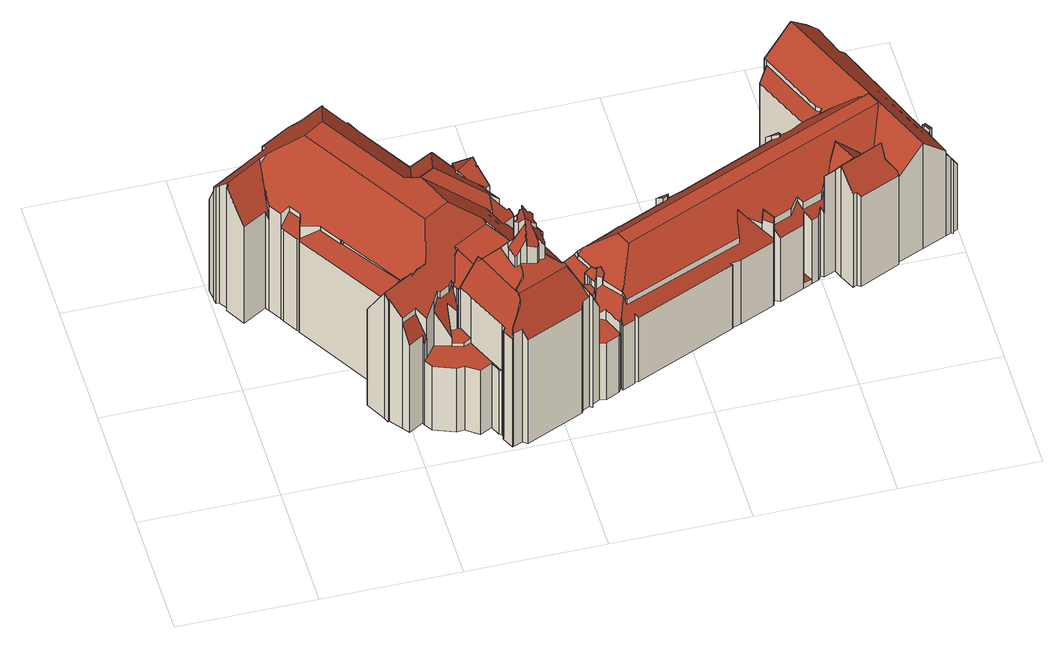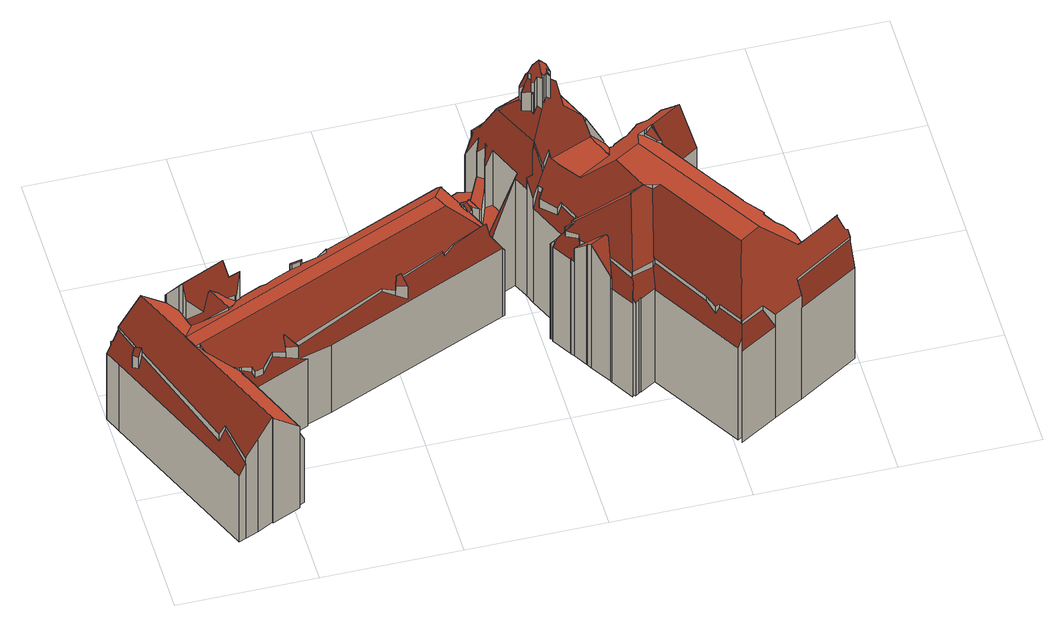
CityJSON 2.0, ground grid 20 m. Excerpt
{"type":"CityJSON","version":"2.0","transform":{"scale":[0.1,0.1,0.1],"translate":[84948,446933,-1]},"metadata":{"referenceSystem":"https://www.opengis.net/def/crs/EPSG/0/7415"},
"CityObjects":{
"building1":{"type":"Building","attributes":{"b3_dak_type":"slanted","b3_extrusie":0,"b3_h_dak_50p":20.17,"b3_h_dak_70p":23.47,"b3_h_dak_max":36.25,"b3_h_dak_min":10.65,"b3_h_maaiveld":-0.057,"b3_is_glas_dak":false,"b3_kas_warenhuis":false,"b3_mutatie_AHN3_AHN4":false,"b3_mutatie_AHN4_AHN5":false,"b3_n_vlakken":116,"b3_opp_buitenmuur":5851.84,"b3_opp_dak_plat":265.47,"b3_opp_dak_schuin":2906.08,"b3_opp_grond":2013.05,"b3_opp_scheidingsmuur":0,"b3_rmse_lod12":6.48,"b3_rmse_lod13":3.17,"b3_rmse_lod22":2.27,"b3_succes":true,"b3_t_run":5354,"b3_val3dity_lod12":"[104]","b3_val3dity_lod13":"[104]","b3_val3dity_lod22":"[102,104]","b3_volume_lod12":46735.2,"b3_volume_lod13":44130.54,"b3_volume_lod22":41397.62,"geconstateerd":false,"oorspronkelijkbouwjaar":1930,"rf_force_lod11":false,"status":"Pand in gebruik"},"children":["building1-1"]},
"building1-1":{"type":"BuildingPart","parents":["building1"],"geometry":[{"type":"Solid","lod":"2.2","boundaries":[[[[0,1,2,3,4,5,6,7,8,9,10,11,12,13,14,15,16,17,18,19,20,21,22,23,24,25,26,27,28,29,30,31,32,33,34,35,36,37,38,39,40,41,42,43,44,45,46,47,48,49,50,51,52,53,54,55,56,57,58,59,60,61,62,63,64,65,66,67,68,69,70,71,72,73,74,75,76,77,78,79,80,81,82,83,84,85,86,87,88,89,90,91,92,93,94,95,96,97,98,99,100,101,102,103,104,105,106,107,108,109,110,111,112,113,114,115,116,117,118,119,120,121,122,123,124,125,126,127,128,129,130],[131,0,132]],[[133,134,135,136]],[[137,87,86,138]],[[139,140,141,142]],[[143,144,145]],[[146,147,145]],[[144,143,148]],[[149,150,151,152]],[[153,154,97,96,155]],[[156,157,158]],[[159,160,161,162]],[[163,68,67,164]],[[165,101,100,166]],[[167,118,117,168]],[[168,117,116,169]],[[170,13,12,171]],[[172,173,174,175]],[[176,177,178,179,180]],[[181,182,183,184]],[[173,172,185]],[[186,119,118,167]],[[187,15,14,188,189]],[[190,191,192,193]],[[194,195,196,197]],[[198,199,200]],[[154,153,200]],[[201,47,46,202]],[[203,204,205]],[[206,207,205]],[[208,63,62,209]],[[210,211,212,213]],[[214,215,216,217]],[[218,219,220,221]],[[221,220,222]],[[223,224,182,181]],[[225,226,227,228]],[[229,230,231,232]],[[233,234,103,102,235,236]],[[237,104,103,234]],[[238,239,240]],[[241,242,240]],[[243,20,19,244]],[[245,16,15,187]],[[246,242,241,247]],[[248,249,250]],[[251,128,127,252,253]],[[254,108,107,255]],[[217,216,256,257]],[[258,114,113,259]],[[260,258,261,262]],[[164,67,66,263]],[[264,0,130,265]],[[265,130,129,266]],[[267,268,269,270]],[[271,272,273]],[[274,275,273]],[[276,175,174,277,278]],[[278,277,279,280,281]],[[282,283,284]],[[285,171,12,11,286,287]],[[288,126,125,248]],[[252,127,126,288]],[[289,290,291,292]],[[293,34,33,294]],[[295,296,297]],[[202,46,45,298]],[[299,75,74,300]],[[301,41,40,302,303]],[[304,38,37,305]],[[306,307,308,309]],[[310,5,4,311]],[[232,231,312]],[[197,196,313,314]],[[315,316,317,318]],[[319,313,320]],[[138,86,85,321]],[[321,85,84,322]],[[323,65,64,324]],[[325,326,327]],[[228,227,327]],[[328,329,330,331]],[[211,332,333,334]],[[335,336,337,338]],[[275,274,339]],[[340,341,342,343,344]],[[345,346,347]],[[348,349,350,215,214]],[[351,352,353,354]],[[349,348,355]],[[356,357,350,349]],[[358,359,160,159]],[[360,361,362,363]],[[354,353,364,365]],[[366,367,368]],[[287,286,369,370]],[[371,372,373]],[[326,325,373]],[[374,80,79,375]],[[376,377,81,80,374]],[[322,84,83,378]],[[379,380,134,133]],[[381,328,380,379]],[[257,256,115,114,258,260]],[[169,116,115,256]],[[142,141,382,383]],[[384,48,47,201]],[[385,386,49,48,384]],[[387,388,389,386,385]],[[390,42,41,301]],[[391,392,10,9,393]],[[394,395,396,397,398]],[[399,400,401]],[[298,45,44,402]],[[403,404,405,406,295]],[[405,404,407]],[[408,409,404,403]],[[410,411,412,413]],[[398,397,414,415]],[[416,106,105,417]],[[255,107,106,416]],[[417,105,104,237]],[[418,70,69,419,420]],[[419,69,68,163]],[[420,419,421,422]],[[300,74,73,423]],[[286,11,10,392]],[[424,283,282,230,229]],[[425,426,195,194]],[[136,135,380,379]],[[219,218,427]],[[428,429,140,139]],[[430,431,432,433]],[[433,432,434,435]],[[431,53,52,434]],[[435,434,52,51,436]],[[437,438,439]],[[363,362,439]],[[440,441,438,437]],[[442,199,198,438]],[[189,188,443,444]],[[444,443,207,206,445]],[[259,113,112,446]],[[447,448,199,442]],[[449,50,49,386]],[[450,451,452,453,454]],[[453,452,290,289]],[[296,295,406,455,456]],[[457,458,459]],[[460,8,7,458,457]],[[461,462,150,149]],[[462,91,90,463]],[[463,90,89,464]],[[465,94,93,466]],[[466,93,92,467]],[[467,92,91,462,461]],[[468,469,470,471]],[[272,271,472,473]],[[346,345,472]],[[318,317,469,468]],[[316,474,475,476]],[[476,475,392,391]],[[477,17,16,245]],[[478,18,17,477]],[[244,19,18,478]],[[479,109,108,254]],[[446,112,111,480]],[[481,110,109,479]],[[482,483,484,485]],[[486,487,488]],[[487,486,283,424]],[[489,26,25,490]],[[491,490,25,24,492]],[[493,494,495,496,497]],[[497,498,499]],[[500,501,359,358]],[[502,503,494,493]],[[504,505,503,502]],[[436,51,50,449]],[[383,382,389,388]],[[506,388,387]],[[266,129,128,251]],[[507,508,506,387]],[[509,510,511,512]],[[513,39,38,304]],[[302,40,39,513]],[[514,515,516,517]],[[518,519,515,514]],[[520,521,522]],[[523,524,525,521,520]],[[157,156,526]],[[527,528,529,519,518]],[[184,183,529,528]],[[521,525,528,527]],[[530,120,119,186]],[[531,121,120,530]],[[249,248,125,124,532]],[[532,124,123,533]],[[344,343,409,408]],[[343,342,534]],[[188,14,13,170]],[[253,252,535,536]],[[537,340,538,539]],[[539,538,540,541]],[[536,535,341,340,537]],[[445,206,191,190]],[[542,543,357,356]],[[456,455,543,542]],[[544,545,546]],[[547,548,549,544]],[[378,83,82,550]],[[550,82,81,377]],[[166,100,99,551]],[[552,553,551,554]],[[338,337,429,428]],[[555,335,556,557]],[[557,556,558,559]],[[560,54,53,431,430]],[[561,57,56,562]],[[559,558,563,562,564]],[[565,566,567]],[[563,558,567]],[[422,421,329,328,381]],[[331,330,332,211,210]],[[379,380,177,176]],[[568,569,570,571]],[[572,573,574,575]],[[576,577,578,579,580]],[[314,313,319,578,577]],[[581,582,583,584]],[[582,581,585]],[[485,484,395,394]],[[586,587,396,395]],[[588,589,590,591]],[[592,593,589,588]],[[594,595,596]],[[597,31,30,598]],[[599,193,192,178,177]],[[600,601,602,603]],[[603,602,213,604]],[[604,213,212,573,572]],[[601,605,606,607]],[[541,540,608]],[[609,610,367,366]],[[595,594,611]],[[610,609,611]],[[612,613,614]],[[426,27,26,489]],[[615,28,27,426,425]],[[292,291,294,616]],[[616,294,33,32,617]],[[598,30,29,618]],[[618,29,28,615]],[[617,32,31,597]],[[619,620,621,622]],[[622,621,623,624]],[[625,626,627]],[[372,371,627]],[[628,625,629,620,619]],[[630,631,632,633]],[[624,623,634]],[[633,632,634]],[[631,635,636]],[[412,411,636]],[[411,410,637,638]],[[639,640,641,642]],[[642,641,643,644]],[[645,646,635,631,630]],[[591,590,640,639]],[[647,88,87,137]],[[464,89,88,647,648]],[[648,647,649,151]],[[152,151,649,650,651,652]],[[651,650,653,224,223]],[[654,655,361,360]],[[652,651,656,657]],[[657,656,658,659]],[[660,661,662,663,664]],[[665,666,667]],[[668,669,667]],[[670,671,672,673]],[[674,675,671,670]],[[676,3,2,677]],[[580,579,675,674]],[[471,470,678,679]],[[613,680,474,316,315]],[[365,364,680,613,612]],[[681,682,683]],[[684,685,686,682,681]],[[270,269,687,688]],[[689,690,427]],[[423,73,72,689]],[[690,689,72,71,691]],[[691,71,70,418]],[[692,693,501,500,694]],[[694,500,695,696]],[[370,369,697,698]],[[698,697,352,351]],[[171,285,699]],[[700,701,655,654]],[[701,702,441,440]],[[702,701,700,703]],[[375,79,78,704]],[[705,76,75,299]],[[706,707,77,76,705]],[[704,78,77,707]],[[708,709,707,706]],[[709,708,710]],[[226,225,710]],[[492,24,23,711]],[[711,23,22,712]],[[713,714,626,625,628]],[[638,637,714,713]],[[715,716,717]],[[718,43,42,390,719]],[[719,390,720,721]],[[402,44,43,718]],[[721,720,685,684]],[[235,102,101,165]],[[236,235,722,723]],[[724,725,726,727]],[[147,146,725,724]],[[728,547,729]],[[575,574,548,547,728]],[[730,59,58,731]],[[281,280,732,377,376]],[[733,669,668,734,735]],[[669,733,736]],[[735,734,483,482]],[[666,665,737,661,660]],[[738,739,737,665]],[[740,741,593,592]],[[415,414,741,740]],[[742,743,744,268,267]],[[242,246,495,494]],[[745,746,747,748]],[[688,687,748,749]],[[320,490,491]],[[750,98,97,154]],[[751,60,59,730]],[[752,61,60,751]],[[716,715,753]],[[754,755,756]],[[682,686,757]],[[755,754,757]],[[758,759,307,306]],[[760,263,66,65,323]],[[334,333,263,760]],[[324,64,63,208]],[[761,762,451,450]],[[268,744,763,764]],[[305,37,36,765]],[[765,36,35,766]],[[303,302,510,509]],[[753,715,767]],[[768,769,743,742]],[[749,748,747,769,768]],[[770,677,2,1,771]],[[673,672,746,745]],[[772,773,524,523]],[[659,658,773,772]],[[774,775,776,777]],[[778,779,775,774]],[[311,4,3,676]],[[777,776,677,770]],[[458,7,6,780]],[[781,21,20,243]],[[393,9,8,460]],[[782,480,111,110,481]],[[400,399,783]],[[784,785,786,787]],[[788,789,790,791]],[[696,695,792,793]],[[793,792,794,693,692]],[[712,22,21,781]],[[764,763,794,792]],[[731,58,57,561]],[[566,565,795]],[[309,308,795]],[[796,797,512,798]],[[454,453,797,796]],[[798,512,511,762,761]],[[766,35,34,293]],[[799,800,336,335,555]],[[564,562,56,55,800,799]],[[800,55,54,560]],[[801,802,803]],[[802,801,804]],[[805,806,587,586]],[[807,808,806,805]],[[644,643,809,810]],[[810,809,646,645]],[[620,629,811,812]],[[813,122,121,531]],[[533,123,122,813]],[[814,95,94,465]],[[155,96,95,814]],[[162,161,239]],[[239,238,815]],[[816,817,505,504]],[[262,261,480,782]],[[498,497,496,569,568]],[[571,570,605,601,600]],[[729,817,816]],[[545,544,549,818,819]],[[819,818,759,758]],[[607,606,193,599]],[[820,131,132,821]],[[821,132,0,264]],[[264,0,131,820]],[[771,1,0,264]],[[679,678,779,778]],[[209,62,61,752]],[[551,99,98,750]],[[554,551,785,784]],[[723,722,553,552]],[[224,653,822,823]],[[175,276,824]],[[823,822,732,280]],[[584,583,577,576]],[[780,6,5,310]],[[812,811,739,738]],[[664,662,825,826]],[[663,662,222]],[[826,825,808,807]],[[663,662,664]],[[787,786,789,788]],[[791,790,448,447]],[[727,726,234,233]],[[517,516,279,277]],[[508,507,827]],[[180,179,204,203]],[[169,256,216,215,828,168]],[[380,135,134]],[[431,434,432]],[[536,537,539,541,266,251,253]],[[341,535,252,288,248,250,534,342]],[[543,455,406,405,407,186,167,168,828,215,350,357]],[[596,595,297,296,456,542,356,349,355,829]],[[499,830,504,502,493,497]],[[648,151,150,462,463,464]],[[613,315,318,367,610,614]],[[698,351,354,365,612,614,610,831,526,156,158,312,231,230,282,284,370]],[[352,697,369,286,392,475,474,680,364,353]],[[699,285,287,370,284,283,486,488]],[[701,440,437,439,362,361,655]],[[226,710,708,706,705,299,300,423,689,427,218,227]],[[638,713,628,619,622,624,634,632,631,636,411]],[[662,661,737,739,811,629,625,627,371,373,325,327,227,218,221,222]],[[415,740,633,736,733,735,482,485,394,398]],[[810,645,630,633,740,592,588,591,639,642,644]],[[490,320,313,196,195,426,489]],[[755,757,686,685,720,390,301,832,473,472,345,347,756]],[[263,333,332,330,329,421,419,163,164]],[[684,201,202,298,402,718,719,721]],[[833,834,346,472,271,273,275]],[[749,768,742,267,270,688]],[[773,658,656,651,223,181,184,528,525,524]],[[571,600,603,604,572,830,499,498,568]],[[393,460,457,459,469,317,316,476,391]],[[262,782,481,479,254,144,148,835,829,355,348,214,217,257,260]],[[508,827,401,400,716,753,767,506]],[[793,692,694,696]],[[577,583,582,585,339,274,273,272,836,597,598,618,615,425,194,197,314]],[[797,453,289,292,616,617,597,836,272,473,832,301,303,509,512]],[[798,761,450,454,796]],[[766,293,294,291,290,452,451,762,511,510,302,513,304,305,765]],[[564,799,555,557,559]],[[800,560,430,433,435,436,449,386,389,382,141,140,429,337,336]],[[368,408,403,295,297,595,611,609,366]],[[732,822,653,650,649,647,137,138,321,322,378,550,377]],[[804,801,185,312,158,157]],[[824,326,373,372,627,626,714,637,410,413]],[[824,276,278,281,376,374,375,704,707,709,710,225,228,327,326]],[[533,813,531,530,186,407,404,409,343,534,250,249,532]],[[363,465,466,467,461,149,152,652,657,659,772,523,520,522,803,802,804,157,526,831,837,703,700,654,360]],[[465,363,439,438,198,200,153,155,814]],[[239,161,160,359,501,693,794,763,744,743,769,747,746,672,671,675,579,578,319,320,491,492,711,712,781,247,241,240]],[[729,816,504,830,572,575,728]],[[480,261,258,259,446]],[[193,606,605,570,569,496,495,246,247,781,243,244,478,477,245,187,189,444,445,190]],[[817,729,547,544,546,834,833,815,238,240,242,494,503,505]],[[818,549,548,574,573,212,211,334,760,323]],[[819,758,306,309,795,565,567,558,556,335,338,428,139,142,383,388,506,767,715,717,756,347,346,834,546,545]],[[607,599,177,380,328,331,210,213,602,601]],[[771,264,820,821,264,265,266,541,608,774,777,770]],[[835,837,831,610,611,594,596,829]],[[679,778,774,608,540,538,340,344,408,368,367,318,468,471]],[[209,752,751,730,731,561,562,563,567,566,795,308,307,759,818,323,324,208]],[[553,722,235,165,166,551]],[[448,790,789,786,785,551,750,154,200,199]],[[175,824,413,412,636,635,646,809,643,641,640,590,589,593,741,414,487,424,229,232,312,185,172]],[[517,277,174,173,185,801,803,522,521,527,518,514]],[[783,683,682,757,754,756,717,716,400]],[[584,576,580,674,670,673,745,748,687,269,268,764,792,695,500,358,159,162,239,815,833,275,339,585,581]],[[780,310,311,676,677,776,775,779,678,470,469,459,458]],[[812,738,665,667,669,736,633,634,623,621,620]],[[220,487,414,397,396,587,806,808,825,662,663,222]],[[826,807,805,586,395,484,483,734]],[[664,826,734,668,667,666,660]],[[727,233,236,723,552,554,784,787,788,791,447,442,438,441,702,703,837,835,148,143,145,147,724]],[[234,726,725,146,145,144,254,255,416,417,237]],[[279,516,515,519,529,183,182,224,823,280]],[[827,507,387,385,384,201,684,681,683,783,399,401]],[[180,203,205,207,443,188,170,171,699,488,487,220,219,427,690,691,418,420,422,381,379,133,136,379,176]],[[204,179,178,192,191,206,205]]]],"semantics":{"surfaces":[{"type":"GroundSurface"},{"type":"WallSurface","on_footprint_edge":false},{"type":"WallSurface","on_footprint_edge":true},{"type":"RoofSurface","b3_azimut":328.76,"b3_h_dak_50p":18.55,"b3_h_dak_70p":19.15,"b3_h_dak_max":21.19,"b3_h_dak_min":16.8,"b3_hellingshoek":66.45},{"type":"RoofSurface","b3_azimut":68.01,"b3_h_dak_50p":14.9,"b3_h_dak_70p":14.9,"b3_h_dak_max":14.9,"b3_h_dak_min":14.83,"b3_hellingshoek":23.13},{"type":"RoofSurface","b3_azimut":149.15,"b3_h_dak_50p":13.14,"b3_h_dak_70p":13.14,"b3_h_dak_max":13.52,"b3_h_dak_min":13.14,"b3_hellingshoek":44.95},{"type":"RoofSurface","b3_azimut":321.64,"b3_h_dak_50p":22.06,"b3_h_dak_70p":22.7,"b3_h_dak_max":24.06,"b3_h_dak_min":20.01,"b3_hellingshoek":46.17},{"type":"RoofSurface","b3_azimut":58.43,"b3_h_dak_50p":19.32,"b3_h_dak_70p":20.1,"b3_h_dak_max":21.54,"b3_h_dak_min":17.48,"b3_hellingshoek":60.34},{"type":"RoofSurface","b3_azimut":58.75,"b3_h_dak_50p":18.9,"b3_h_dak_70p":19.66,"b3_h_dak_max":21.47,"b3_h_dak_min":16.96,"b3_hellingshoek":64.39},{"type":"RoofSurface","b3_azimut":58.65,"b3_h_dak_50p":24.29,"b3_h_dak_70p":25.6,"b3_h_dak_max":27.65,"b3_h_dak_min":20.9,"b3_hellingshoek":44.79},{"type":"RoofSurface","b3_azimut":336.08,"b3_h_dak_50p":16.44,"b3_h_dak_70p":16.63,"b3_h_dak_max":16.99,"b3_h_dak_min":16.05,"b3_hellingshoek":41.4},{"type":"RoofSurface","b3_azimut":148.81,"b3_h_dak_50p":18.81,"b3_h_dak_70p":19.54,"b3_h_dak_max":21.37,"b3_h_dak_min":15.86,"b3_hellingshoek":70.6},{"type":"RoofSurface","b3_azimut":148.8,"b3_h_dak_50p":24.7,"b3_h_dak_70p":25.9,"b3_h_dak_max":27.87,"b3_h_dak_min":21.1,"b3_hellingshoek":44.9},{"type":"RoofSurface","b3_azimut":66.59,"b3_h_dak_50p":23.65,"b3_h_dak_70p":24.92,"b3_h_dak_max":27.7,"b3_h_dak_min":20.24,"b3_hellingshoek":41.46},{"type":"RoofSurface","b3_azimut":66.82,"b3_h_dak_50p":19.17,"b3_h_dak_70p":20.3,"b3_h_dak_max":21.45,"b3_h_dak_min":17.51,"b3_hellingshoek":59.37},{"type":"RoofSurface","b3_azimut":335.54,"b3_h_dak_50p":22.21,"b3_h_dak_70p":23.48,"b3_h_dak_max":25.77,"b3_h_dak_min":20.11,"b3_hellingshoek":61.05},{"type":"RoofSurface","b3_azimut":329.07,"b3_h_dak_50p":22.9,"b3_h_dak_70p":23.06,"b3_h_dak_max":24.37,"b3_h_dak_min":22.39,"b3_hellingshoek":44.16},{"type":"RoofSurface","b3_azimut":157.13,"b3_h_dak_50p":23.39,"b3_h_dak_70p":24.65,"b3_h_dak_max":27.02,"b3_h_dak_min":20.23,"b3_hellingshoek":66.81},{"type":"RoofSurface","b3_azimut":246.61,"b3_h_dak_50p":32.2,"b3_h_dak_70p":32.65,"b3_h_dak_max":34.98,"b3_h_dak_min":30.15,"b3_hellingshoek":65.88},{"type":"RoofSurface","b3_azimut":157.26,"b3_h_dak_50p":27.4,"b3_h_dak_70p":27.82,"b3_h_dak_max":32.14,"b3_h_dak_min":26.67,"b3_hellingshoek":44.76},{"type":"RoofSurface","b3_azimut":85.19,"b3_h_dak_50p":34.4,"b3_h_dak_70p":34.79,"b3_h_dak_max":34.93,"b3_h_dak_min":33.69,"b3_hellingshoek":46.82},{"type":"RoofSurface","b3_azimut":288.11,"b3_h_dak_50p":35.13,"b3_h_dak_70p":35.41,"b3_h_dak_max":35.83,"b3_h_dak_min":34.57,"b3_hellingshoek":41.74},{"type":"RoofSurface","b3_azimut":247.21,"b3_h_dak_50p":13.77,"b3_h_dak_70p":14.41,"b3_h_dak_max":16.02,"b3_h_dak_min":11.93,"b3_hellingshoek":65.3},{"type":"RoofSurface","b3_azimut":247.41,"b3_h_dak_50p":18.58,"b3_h_dak_70p":19.41,"b3_h_dak_max":21.14,"b3_h_dak_min":15.44,"b3_hellingshoek":44.54},{"type":"RoofSurface","b3_azimut":22.26,"b3_h_dak_50p":10.84,"b3_h_dak_70p":10.84,"b3_h_dak_max":20.25,"b3_h_dak_min":10.81,"b3_hellingshoek":0.436},{"type":"RoofSurface","b3_azimut":156.2,"b3_h_dak_50p":19.55,"b3_h_dak_70p":20.42,"b3_h_dak_max":21.84,"b3_h_dak_min":17.34,"b3_hellingshoek":54.69},{"type":"RoofSurface","b3_azimut":336.06,"b3_h_dak_50p":20.13,"b3_h_dak_70p":20.13,"b3_h_dak_max":20.46,"b3_h_dak_min":20.13,"b3_hellingshoek":0.134},{"type":"RoofSurface","b3_azimut":339.05,"b3_h_dak_50p":16.2,"b3_h_dak_70p":16.29,"b3_h_dak_max":16.83,"b3_h_dak_min":15.75,"b3_hellingshoek":40.06},{"type":"RoofSurface","b3_azimut":149.09,"b3_h_dak_50p":19.03,"b3_h_dak_70p":19.53,"b3_h_dak_max":21.39,"b3_h_dak_min":14.88,"b3_hellingshoek":70.68},{"type":"RoofSurface","b3_azimut":249.09,"b3_h_dak_50p":16.31,"b3_h_dak_70p":16.6,"b3_h_dak_max":16.99,"b3_h_dak_min":15.92,"b3_hellingshoek":39.67},{"type":"RoofSurface","b3_azimut":147.84,"b3_h_dak_50p":19.62,"b3_h_dak_70p":20.14,"b3_h_dak_max":21.71,"b3_h_dak_min":18.3,"b3_hellingshoek":58.77},{"type":"RoofSurface","b3_azimut":328.81,"b3_h_dak_50p":22.88,"b3_h_dak_70p":23.91,"b3_h_dak_max":27.59,"b3_h_dak_min":19.62,"b3_hellingshoek":44.99},{"type":"RoofSurface","b3_azimut":247.27,"b3_h_dak_50p":18.6,"b3_h_dak_70p":18.95,"b3_h_dak_max":19.55,"b3_h_dak_min":16.9,"b3_hellingshoek":42.66},{"type":"RoofSurface","b3_azimut":338.63,"b3_h_dak_50p":16.3,"b3_h_dak_70p":16.39,"b3_h_dak_max":16.69,"b3_h_dak_min":16,"b3_hellingshoek":39.87},{"type":"RoofSurface","b3_azimut":247.07,"b3_h_dak_50p":18.25,"b3_h_dak_70p":19.18,"b3_h_dak_max":20.49,"b3_h_dak_min":15.58,"b3_hellingshoek":44.62},{"type":"RoofSurface","b3_azimut":66.91,"b3_h_dak_50p":17.94,"b3_h_dak_70p":18.87,"b3_h_dak_max":20.51,"b3_h_dak_min":15.22,"b3_hellingshoek":44.83},{"type":"RoofSurface","b3_azimut":67.91,"b3_h_dak_50p":16.21,"b3_h_dak_70p":16.29,"b3_h_dak_max":16.62,"b3_h_dak_min":15.63,"b3_hellingshoek":41.85},{"type":"RoofSurface","b3_azimut":66.91,"b3_h_dak_50p":13.67,"b3_h_dak_70p":14.58,"b3_h_dak_max":16.42,"b3_h_dak_min":12.03,"b3_hellingshoek":60.28},{"type":"RoofSurface","b3_azimut":157.23,"b3_h_dak_50p":16.38,"b3_h_dak_70p":16.45,"b3_h_dak_max":16.81,"b3_h_dak_min":16.02,"b3_hellingshoek":42.75},{"type":"RoofSurface","b3_azimut":156.95,"b3_h_dak_50p":13.78,"b3_h_dak_70p":14.26,"b3_h_dak_max":17.73,"b3_h_dak_min":12.5,"b3_hellingshoek":62.66},{"type":"RoofSurface","b3_azimut":328.54,"b3_h_dak_50p":24.2,"b3_h_dak_70p":25.39,"b3_h_dak_max":27.87,"b3_h_dak_min":21.12,"b3_hellingshoek":44.99},{"type":"RoofSurface","b3_azimut":255.94,"b3_h_dak_50p":12.24,"b3_h_dak_70p":12.25,"b3_h_dak_max":21.92,"b3_h_dak_min":12.2,"b3_hellingshoek":0.542},{"type":"RoofSurface","b3_azimut":25.15,"b3_h_dak_50p":23.78,"b3_h_dak_70p":23.79,"b3_h_dak_max":24.18,"b3_h_dak_min":23.74,"b3_hellingshoek":0.629},{"type":"RoofSurface","b3_azimut":246.56,"b3_h_dak_50p":27.37,"b3_h_dak_70p":27.77,"b3_h_dak_max":30.65,"b3_h_dak_min":26.31,"b3_hellingshoek":45.11},{"type":"RoofSurface","b3_azimut":246.61,"b3_h_dak_50p":23.86,"b3_h_dak_70p":25.03,"b3_h_dak_max":27.11,"b3_h_dak_min":20.59,"b3_hellingshoek":65.88},{"type":"RoofSurface","b3_azimut":328.18,"b3_h_dak_50p":18.79,"b3_h_dak_70p":19.4,"b3_h_dak_max":21.31,"b3_h_dak_min":17.34,"b3_hellingshoek":58.3},{"type":"RoofSurface","b3_azimut":149.15,"b3_h_dak_50p":23.97,"b3_h_dak_70p":24.98,"b3_h_dak_max":27.9,"b3_h_dak_min":20.26,"b3_hellingshoek":44.95},{"type":"RoofSurface","b3_azimut":329.78,"b3_h_dak_50p":21.22,"b3_h_dak_70p":22.24,"b3_h_dak_max":24.46,"b3_h_dak_min":17.8,"b3_hellingshoek":59.08},{"type":"RoofSurface","b3_azimut":337.29,"b3_h_dak_50p":13.85,"b3_h_dak_70p":14.55,"b3_h_dak_max":16.53,"b3_h_dak_min":12.27,"b3_hellingshoek":58.56},{"type":"RoofSurface","b3_azimut":161.01,"b3_h_dak_50p":16.65,"b3_h_dak_70p":16.92,"b3_h_dak_max":17.06,"b3_h_dak_min":16.51,"b3_hellingshoek":40.68},{"type":"RoofSurface","b3_azimut":328.76,"b3_h_dak_50p":18.81,"b3_h_dak_70p":19.65,"b3_h_dak_max":21.39,"b3_h_dak_min":16.67,"b3_hellingshoek":66.45},{"type":"RoofSurface","b3_azimut":247.39,"b3_h_dak_50p":13.98,"b3_h_dak_70p":14.72,"b3_h_dak_max":16.3,"b3_h_dak_min":11.34,"b3_hellingshoek":60.35},{"type":"RoofSurface","b3_azimut":246.96,"b3_h_dak_50p":17.55,"b3_h_dak_70p":18.37,"b3_h_dak_max":20.44,"b3_h_dak_min":15.92,"b3_hellingshoek":44.48},{"type":"RoofSurface","b3_azimut":246.93,"b3_h_dak_50p":13.98,"b3_h_dak_70p":14.63,"b3_h_dak_max":16.32,"b3_h_dak_min":11.81,"b3_hellingshoek":58.78},{"type":"RoofSurface","b3_azimut":157.09,"b3_h_dak_50p":18.23,"b3_h_dak_70p":19.13,"b3_h_dak_max":20.46,"b3_h_dak_min":15.52,"b3_hellingshoek":44.67},{"type":"RoofSurface","b3_azimut":293.4,"b3_h_dak_50p":14.78,"b3_h_dak_70p":14.79,"b3_h_dak_max":19.51,"b3_h_dak_min":14.78,"b3_hellingshoek":0.209},{"type":"RoofSurface","b3_azimut":154,"b3_h_dak_50p":22.73,"b3_h_dak_70p":23.17,"b3_h_dak_max":24.06,"b3_h_dak_min":20.96,"b3_hellingshoek":44.81},{"type":"RoofSurface","b3_azimut":41.33,"b3_h_dak_50p":27.6,"b3_h_dak_70p":27.61,"b3_h_dak_max":27.97,"b3_h_dak_min":27.57,"b3_hellingshoek":0.414},{"type":"RoofSurface","b3_azimut":58.61,"b3_h_dak_50p":23.23,"b3_h_dak_70p":24.22,"b3_h_dak_max":27.19,"b3_h_dak_min":20.99,"b3_hellingshoek":44.83},{"type":"RoofSurface","b3_azimut":156.95,"b3_h_dak_50p":13.88,"b3_h_dak_70p":14.45,"b3_h_dak_max":18.05,"b3_h_dak_min":12.5,"b3_hellingshoek":62.66},{"type":"RoofSurface","b3_azimut":239.06,"b3_h_dak_50p":19.37,"b3_h_dak_70p":20.3,"b3_h_dak_max":21.5,"b3_h_dak_min":17.46,"b3_hellingshoek":67.98},{"type":"RoofSurface","b3_azimut":239.06,"b3_h_dak_50p":19.59,"b3_h_dak_70p":20.45,"b3_h_dak_max":21.94,"b3_h_dak_min":17.47,"b3_hellingshoek":67.98},{"type":"RoofSurface","b3_azimut":337.5,"b3_h_dak_50p":26.23,"b3_h_dak_70p":27.46,"b3_h_dak_max":35.27,"b3_h_dak_min":23.67,"b3_hellingshoek":55.43},{"type":"RoofSurface","b3_azimut":247.21,"b3_h_dak_50p":22.9,"b3_h_dak_70p":23.45,"b3_h_dak_max":24.18,"b3_h_dak_min":20.95,"b3_hellingshoek":50.21},{"type":"RoofSurface","b3_azimut":66.07,"b3_h_dak_50p":18.15,"b3_h_dak_70p":18.57,"b3_h_dak_max":19.55,"b3_h_dak_min":15.58,"b3_hellingshoek":43.06},{"type":"RoofSurface","b3_azimut":337.04,"b3_h_dak_50p":17.88,"b3_h_dak_70p":18.71,"b3_h_dak_max":20.13,"b3_h_dak_min":14.92,"b3_hellingshoek":45.3},{"type":"RoofSurface","b3_azimut":58.86,"b3_h_dak_50p":19.03,"b3_h_dak_70p":19.45,"b3_h_dak_max":21.51,"b3_h_dak_min":17.64,"b3_hellingshoek":58.46},{"type":"RoofSurface","b3_azimut":166.71,"b3_h_dak_50p":33.42,"b3_h_dak_70p":33.75,"b3_h_dak_max":35.17,"b3_h_dak_min":32.01,"b3_hellingshoek":71.01},{"type":"RoofSurface","b3_azimut":67.11,"b3_h_dak_50p":27.18,"b3_h_dak_70p":27.71,"b3_h_dak_max":33.69,"b3_h_dak_min":26.07,"b3_hellingshoek":44.55},{"type":"RoofSurface","b3_azimut":68.33,"b3_h_dak_50p":32.09,"b3_h_dak_70p":32.12,"b3_h_dak_max":32.58,"b3_h_dak_min":31.09,"b3_hellingshoek":53.31},{"type":"RoofSurface","b3_azimut":108.02,"b3_h_dak_50p":32.14,"b3_h_dak_70p":32.81,"b3_h_dak_max":34.4,"b3_h_dak_min":30.43,"b3_hellingshoek":65.06},{"type":"RoofSurface","b3_azimut":238.7,"b3_h_dak_50p":24.37,"b3_h_dak_70p":25.68,"b3_h_dak_max":27.97,"b3_h_dak_min":20.15,"b3_hellingshoek":44.83},{"type":"RoofSurface","b3_azimut":148.9,"b3_h_dak_50p":21.85,"b3_h_dak_70p":22.88,"b3_h_dak_max":24.44,"b3_h_dak_min":18.76,"b3_hellingshoek":56.39},{"type":"RoofSurface","b3_azimut":236.22,"b3_h_dak_50p":13.12,"b3_h_dak_70p":13.22,"b3_h_dak_max":21.84,"b3_h_dak_min":12.85,"b3_hellingshoek":12.41},{"type":"RoofSurface","b3_azimut":335.86,"b3_h_dak_50p":19.28,"b3_h_dak_70p":20.06,"b3_h_dak_max":21.84,"b3_h_dak_min":17.02,"b3_hellingshoek":54.94},{"type":"RoofSurface","b3_azimut":66.8,"b3_h_dak_50p":22.6,"b3_h_dak_70p":23.92,"b3_h_dak_max":26.67,"b3_h_dak_min":11.29,"b3_hellingshoek":65.92},{"type":"RoofSurface","b3_azimut":22.26,"b3_h_dak_50p":10.81,"b3_h_dak_70p":10.83,"b3_h_dak_max":21.42,"b3_h_dak_min":10.79,"b3_hellingshoek":0.436}],"values":[[0,1,2,1,1,1,1,1,2,1,1,2,2,2,2,2,1,1,1,1,2,2,1,1,1,1,2,1,1,2,1,1,1,1,1,1,1,2,2,1,1,2,2,1,1,2,2,1,2,1,2,2,2,1,1,1,1,1,1,2,2,2,1,2,1,2,2,2,2,1,2,1,1,1,1,2,2,2,1,1,1,1,1,1,1,1,1,1,1,1,1,1,1,1,1,1,1,2,2,2,1,1,2,2,1,2,2,1,2,2,1,1,2,1,1,1,1,1,2,2,2,2,2,1,2,2,1,1,1,1,1,1,1,2,2,1,1,1,1,1,1,2,1,2,1,1,1,1,2,1,2,2,2,2,2,1,1,1,1,1,1,2,2,2,2,2,2,1,1,1,2,2,1,1,1,1,1,2,1,1,2,1,1,2,2,1,1,1,1,1,1,1,1,2,2,2,2,1,1,2,1,1,1,1,1,1,1,1,1,2,2,2,1,1,1,1,2,2,1,1,1,1,1,1,1,1,1,1,1,1,1,1,1,1,1,2,1,1,1,1,1,1,1,1,1,1,2,2,1,2,2,2,2,1,1,1,1,1,1,1,1,1,1,1,1,1,1,1,2,2,1,1,1,1,1,1,1,1,1,1,1,2,1,1,1,1,1,1,1,1,2,2,2,1,1,1,1,1,1,1,1,2,2,2,2,1,1,1,2,2,1,1,1,2,1,2,1,2,1,1,1,1,1,2,1,1,1,1,1,1,1,1,1,1,1,1,1,2,2,2,1,1,1,1,1,2,1,2,1,1,2,2,1,1,1,1,2,1,1,1,1,1,2,1,2,2,2,2,1,1,1,1,1,2,1,2,1,1,1,1,1,2,1,2,2,1,1,1,1,1,1,1,2,2,2,2,1,1,1,1,1,1,1,1,1,1,2,2,2,2,1,2,2,1,1,1,1,1,1,2,1,1,1,1,1,1,1,1,1,1,1,3,4,5,6,7,8,9,10,11,12,13,14,15,16,17,18,19,20,21,22,23,24,25,26,27,28,29,30,31,32,33,34,35,36,37,38,39,40,41,42,43,44,45,46,47,48,49,50,51,52,53,54,55,56,57,58,59,60,61,62,63,64,65,66,67,68,69,70,71,72,73,74,75,76]]}}]}
},
"vertices":[
[352,309,9],[353,309,9],[365,289,9],[368,285,9],[368,284,9],[369,284,9],[386,256,9],[383,255,9],[387,252,9],[388,250,9],[368,238,9],[393,180,9],[398,166,9],[408,144,9],[447,161,9],[450,162,9],[445,173,9],[447,174,9],[441,189,9],[439,188,9],[436,194,9],[439,195,9],[706,308,9],[753,325,9],[743,324,9],[825,359,9],[783,459,9],[794,464,9],[792,468,9],[833,485,9],[833,484,9],[834,484,9],[857,496,9],[876,504,9],[886,508,9],[989,267,9],[999,243,9],[992,240,9],[992,237,9],[989,239,9],[981,235,9],[946,221,9],[906,204,9],[907,200,9],[848,174,9],[843,177,9],[837,175,9],[827,198,9],[822,211,9],[805,204,9],[800,207,9],[796,200,9],[785,195,9],[773,190,9],[737,175,9],[729,179,9],[727,172,9],[726,170,9],[675,148,9],[659,143,9],[662,143,9],[516,80,9],[511,82,9],[510,78,9],[492,70,9],[490,75,9],[488,72,9],[486,68,9],[466,59,9],[456,61,9],[443,54,9],[444,50,9],[440,53,9],[430,48,9],[428,43,9],[344,7,9],[337,12,9],[324,7,9],[322,6,9],[314,24,9],[316,25,9],[314,31,9],[310,34,9],[304,48,9],[287,40,9],[268,53,9],[257,52,9],[226,64,9],[219,76,9],[217,80,9],[196,67,9],[189,77,9],[175,95,9],[173,94,9],[170,101,9],[154,131,9],[183,149,9],[182,150,9],[101,285,9],[102,286,9],[99,288,9],[86,310,9],[83,315,9],[72,333,9],[68,339,9],[34,319,9],[17,348,9],[20,350,9],[19,352,9],[11,364,9],[7,364,9],[6,372,9],[6,374,9],[4,390,9],[92,444,9],[134,469,9],[189,502,9],[187,492,9],[193,496,9],[273,364,9],[273,363,9],[296,377,9],[296,376,9],[300,379,9],[305,382,9],[308,379,9],[309,383,9],[329,349,9],[330,347,9],[349,317,9],[352,311,9],[352,307,9],[351,309,9],[432,78,223],[432,78,159],[431,82,159],[431,82,223],[226,64,132],[257,52,132],[775,201,164],[775,201,150],[804,213,150],[804,213,164],[72,384,237],[72,384,250],[72,367,229],[72,353,210],[72,353,221],[83,390,250],[210,90,222],[210,90,212],[223,81,172],[223,81,208],[182,150,191],[182,150,187],[183,149,193],[335,194,252],[335,194,247],[354,162,248],[524,213,172],[524,213,167],[509,203,174],[509,203,176],[466,59,118],[486,68,118],[86,310,185],[99,288,185],[193,496,186],[187,492,201],[189,502,185],[408,144,215],[398,166,215],[299,124,248],[299,124,247],[303,114,247],[303,114,264],[438,96,195],[438,96,158],[438,96,118],[426,93,118],[426,93,223],[259,113,196],[259,113,140],[273,113,142],[273,113,177],[300,125,248],[273,364,187],[450,162,137],[447,161,120],[447,161,131],[456,149,138],[456,149,118],[452,135,118],[452,135,121],[836,365,167],[836,365,158],[842,357,165],[842,357,170],[203,145,216],[203,145,223],[191,148,201],[827,198,224],[837,175,189],[405,142,223],[405,142,118],[451,153,118],[454,154,118],[454,154,111],[510,78,132],[511,82,139],[460,109,158],[460,109,119],[467,123,138],[467,123,158],[184,483,223],[184,483,217],[151,463,217],[151,463,224],[413,66,274],[413,66,273],[411,70,273],[411,70,277],[405,69,280],[261,94,147],[261,94,137],[338,27,267],[338,27,258],[338,34,273],[338,34,274],[372,155,248],[372,155,236],[362,143,248],[362,143,258],[72,333,211],[72,333,185],[83,315,185],[83,315,211],[68,339,195],[466,183,178],[466,183,177],[465,182,177],[458,179,177],[458,179,170],[436,194,136],[439,188,136],[445,173,136],[458,179,162],[455,188,162],[308,379,195],[308,379,196],[304,365,212],[330,347,211],[329,349,190],[329,349,209],[19,352,250],[20,350,247],[134,469,185],[134,469,209],[92,444,185],[4,390,184],[92,444,209],[94,427,219],[94,427,224],[488,72,118],[352,309,240],[352,311,241],[349,317,248],[763,320,175],[763,320,167],[772,313,177],[772,313,183],[900,330,211],[900,330,212],[899,330,211],[893,327,204],[893,327,211],[303,114,274],[278,113,219],[278,113,222],[278,113,143],[287,92,142],[287,92,222],[374,156,234],[374,156,236],[374,157,234],[398,166,237],[393,180,190],[393,180,210],[309,383,190],[899,453,165],[899,453,152],[890,449,170],[890,449,175],[886,508,136],[876,504,154],[268,343,222],[268,343,225],[269,340,225],[843,177,189],[344,7,209],[428,43,210],[946,221,212],[981,235,169],[981,235,174],[992,237,151],[992,240,148],[502,87,165],[502,87,155],[676,160,152],[676,160,164],[369,284,191],[368,284,193],[360,150,248],[839,355,158],[839,355,167],[356,242,220],[356,242,208],[356,258,232],[356,258,234],[839,355,152],[837,354,152],[268,53,132],[287,40,132],[490,75,143],[492,70,132],[336,39,278],[336,39,274],[338,35,274],[443,74,158],[443,74,118],[444,75,118],[444,75,158],[460,109,118],[476,101,118],[476,101,138],[726,181,164],[726,181,151],[757,194,150],[757,194,164],[887,335,202],[325,324,225],[325,324,218],[305,361,216],[305,361,219],[305,361,224],[906,309,209],[906,309,211],[907,307,210],[185,480,226],[185,480,224],[185,480,217],[386,186,214],[386,186,197],[368,214,206],[368,214,218],[183,476,228],[206,445,224],[206,445,217],[527,211,175],[527,211,173],[215,125,250],[215,125,247],[214,127,245],[214,127,251],[362,210,217],[362,210,224],[284,276,287],[284,276,286],[283,277,286],[384,169,211],[384,169,221],[348,50,284],[348,50,290],[341,44,281],[316,25,222],[314,24,217],[314,31,222],[314,31,133],[304,48,133],[433,81,219],[433,81,158],[443,74,205],[810,223,163],[810,223,171],[822,211,204],[805,204,203],[805,204,132],[815,225,181],[815,225,170],[815,225,162],[906,204,169],[368,238,191],[368,238,190],[388,250,191],[371,105,352],[371,105,334],[371,105,296],[367,100,302],[367,100,357],[852,228,199],[852,228,203],[841,227,194],[848,174,182],[271,345,222],[271,345,212],[271,345,210],[268,343,218],[271,347,209],[303,360,226],[303,360,218],[336,83,292],[336,83,314],[336,83,324],[331,103,295],[362,109,303],[362,109,362],[17,348,247],[34,319,195],[443,54,223],[456,61,118],[456,61,189],[438,65,119],[438,65,222],[430,48,218],[374,156,248],[794,464,167],[794,464,158],[429,60,245],[768,206,171],[768,206,165],[773,190,132],[773,190,20],[776,201,27],[776,201,148],[785,195,18],[785,195,132],[796,200,132],[205,140,230],[205,140,225],[209,134,237],[211,140,233],[211,140,230],[203,145,225],[453,158,110],[453,158,139],[454,154,139],[6,374,218],[148,232,223],[148,232,218],[800,207,142],[968,294,171],[968,294,150],[962,285,165],[962,285,172],[962,285,179],[219,426,215],[219,426,223],[383,255,202],[383,255,196],[379,253,203],[387,252,195],[189,77,222],[189,77,213],[196,67,178],[217,80,178],[170,101,252],[173,94,244],[175,95,244],[369,255,224],[369,255,215],[369,260,211],[369,260,221],[908,310,211],[908,310,212],[356,242,206],[356,241,206],[356,241,207],[447,174,140],[441,189,140],[11,364,235],[6,372,222],[7,364,233],[372,89,352],[372,89,341],[375,102,332],[375,102,349],[381,139,269],[381,139,274],[384,144,264],[783,459,131],[825,359,133],[825,359,138],[743,324,139],[472,147,172],[472,147,170],[472,147,163],[468,146,155],[468,146,172],[468,146,178],[472,139,179],[592,241,173],[592,241,169],[475,147,173],[475,147,172],[479,140,181],[479,140,174],[815,225,171],[817,226,182],[817,226,172],[967,274,172],[967,274,166],[970,278,157],[970,278,167],[989,239,154],[276,115,218],[276,115,143],[276,113,143],[276,113,217],[275,114,216],[275,114,143],[271,124,220],[271,124,216],[274,126,220],[269,127,223],[269,127,216],[271,124,208],[332,199,253],[274,117,216],[274,117,184],[274,117,143],[273,363,189],[296,377,189],[305,382,189],[300,379,189],[304,362,216],[329,345,195],[329,345,212],[325,324,226],[322,303,239],[322,303,242],[324,301,238],[324,301,244],[211,446,220],[211,446,208],[497,95,172],[497,95,174],[500,99,176],[479,127,168],[479,127,158],[497,95,165],[310,34,133],[102,286,188],[106,298,222],[106,298,214],[102,286,212],[726,181,172],[716,187,174],[716,187,181],[712,176,165],[712,176,173],[737,175,132],[726,170,132],[727,172,136],[712,176,154],[727,172,165],[680,184,185],[680,184,193],[692,181,177],[458,144,170],[458,144,138],[460,139,138],[460,139,170],[470,130,175],[470,130,148],[478,128,158],[478,128,172],[843,348,173],[843,348,167],[843,348,166],[841,347,166],[841,347,172],[849,348,175],[849,348,173],[846,349,171],[846,349,173],[853,348,177],[373,107,331],[373,107,294],[354,98,358],[354,98,314],[348,99,309],[348,99,353],[358,104,360],[358,104,309],[251,267,286],[251,267,278],[241,269,286],[834,484,212],[833,484,211],[452,135,158],[462,133,170],[462,133,158],[463,132,158],[463,132,170],[467,123,170],[462,133,138],[461,133,135],[461,133,158],[333,294,234],[263,264,287],[263,264,286],[262,264,286],[350,239,224],[350,239,220],[348,243,224],[792,468,167],[876,504,165],[857,496,187],[833,485,211],[357,66,342],[357,66,328],[356,70,340],[356,70,342],[358,71,343],[358,71,348],[349,65,297],[349,65,296],[349,63,295],[349,65,324],[357,66,295],[350,81,359],[350,81,341],[359,80,358],[359,80,367],[358,75,352],[350,81,334],[344,82,330],[341,68,290],[341,68,310],[352,95,358],[352,95,317],[351,92,320],[351,92,357],[351,89,324],[351,89,358],[350,82,359],[350,82,333],[219,76,132],[219,76,164],[223,81,132],[238,101,132],[238,101,199],[238,101,217],[261,94,132],[224,133,251],[224,133,245],[246,112,214],[246,112,223],[250,112,209],[250,112,221],[384,72,316],[384,72,291],[385,77,294],[385,77,295],[385,77,316],[374,70,329],[374,70,334],[369,76,347],[367,78,353],[367,78,355],[822,350,162],[822,350,150],[810,345,148],[810,345,161],[826,346,168],[826,346,158],[368,285,191],[365,289,191],[355,275,218],[355,275,226],[350,239,217],[888,239,205],[888,239,168],[866,246,184],[889,225,224],[889,225,162],[888,239,166],[773,314,177],[773,314,183],[440,53,220],[440,53,229],[444,50,223],[586,255,167],[586,255,143],[592,241,180],[599,244,173],[599,244,180],[379,177,213],[379,177,222],[389,162,237],[227,134,251],[227,134,245],[227,134,240],[237,140,251],[322,6,217],[337,12,227],[324,7,227],[324,7,222],[323,10,235],[323,10,222],[332,20,249],[753,325,143],[706,308,139],[344,65,314],[344,65,292],[836,264,198],[836,264,203],[871,256,176],[907,200,181],[906,204,187],[891,212,159],[891,212,206],[95,316,213],[95,316,222],[73,351,221],[73,351,207],[72,350,207],[72,350,220],[479,127,170],[482,133,174],[659,143,135],[675,148,132],[287,92,133],[367,78,359],[375,83,340],[375,83,350],[366,79,360],[374,70,292],[375,69,325],[375,69,291],[361,101,363],[361,101,314],[756,325,169],[756,325,146],[763,320,157],[793,329,170],[793,329,162],[774,327,153],[774,327,164],[774,327,172],[101,285,185],[662,143,132],[516,80,132],[836,264,202],[886,250,165],[886,250,169],[884,251,167],[887,243,167],[500,88,167],[500,88,158],[488,72,138],[975,285,169],[975,285,145],[622,255,167],[622,255,172],[999,243,136],[989,267,136],[824,245,185],[756,326,168],[756,326,145],[365,289,216],[353,309,239],[265,121,221],[265,121,208],[350,289,223],[350,289,213],[359,287,203],[359,287,217],[355,282,222],[355,282,212],[386,256,191],[439,195,141],[6,372,226],[855,228,200],[126,268,223],[126,268,217],[126,267,216],[126,267,223],[145,236,223],[145,236,217],[146,236,219],[146,236,224],[603,255,164],[603,255,172],[603,255,154],[678,175,177],[964,283,179],[964,283,172],[970,278,175],[729,179,170],[729,179,146],[286,158,248],[286,158,241],[281,154,241],[283,164,248],[375,101,331],[375,101,294],[386,91,322],[386,91,288],[346,91,318],[346,91,353],[373,67,290],[373,67,320],[296,376,190],[154,131,194],[474,179,184],[480,139,179],[480,139,174],[498,92,166],[498,92,171],[352,307,238],[351,309,240],[277,88,133],[277,88,140],[306,108,274],[381,87,294],[381,87,331],[829,229,184],[186,490,204],[163,397,286],[474,138,180],[286,210,286],[926,269,212],[510,165,211],[519,145,211],[133,378,286],[882,371,212],[249,188,286]
]}
